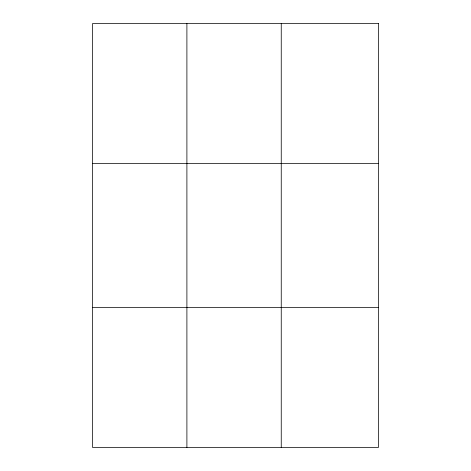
<?xml version="1.0" encoding="UTF-8"?>
<svg xmlns="http://www.w3.org/2000/svg" width="471" height="471" viewBox="0 0 471 471"><rect width="100%" height="100%" fill="white"/><g stroke="black" fill="none" stroke-linecap="round" stroke-linejoin="round"><path stroke-width="0.71" d="M186.899 23.55L186.899 447.45M281.246 23.55L281.246 447.45M92.551 163.437L378.448 163.437M92.551 307.563L378.448 307.563M378.448 23.55L378.448 447.45L92.551 447.45L92.551 23.55L378.448 23.55"/></g></svg>
